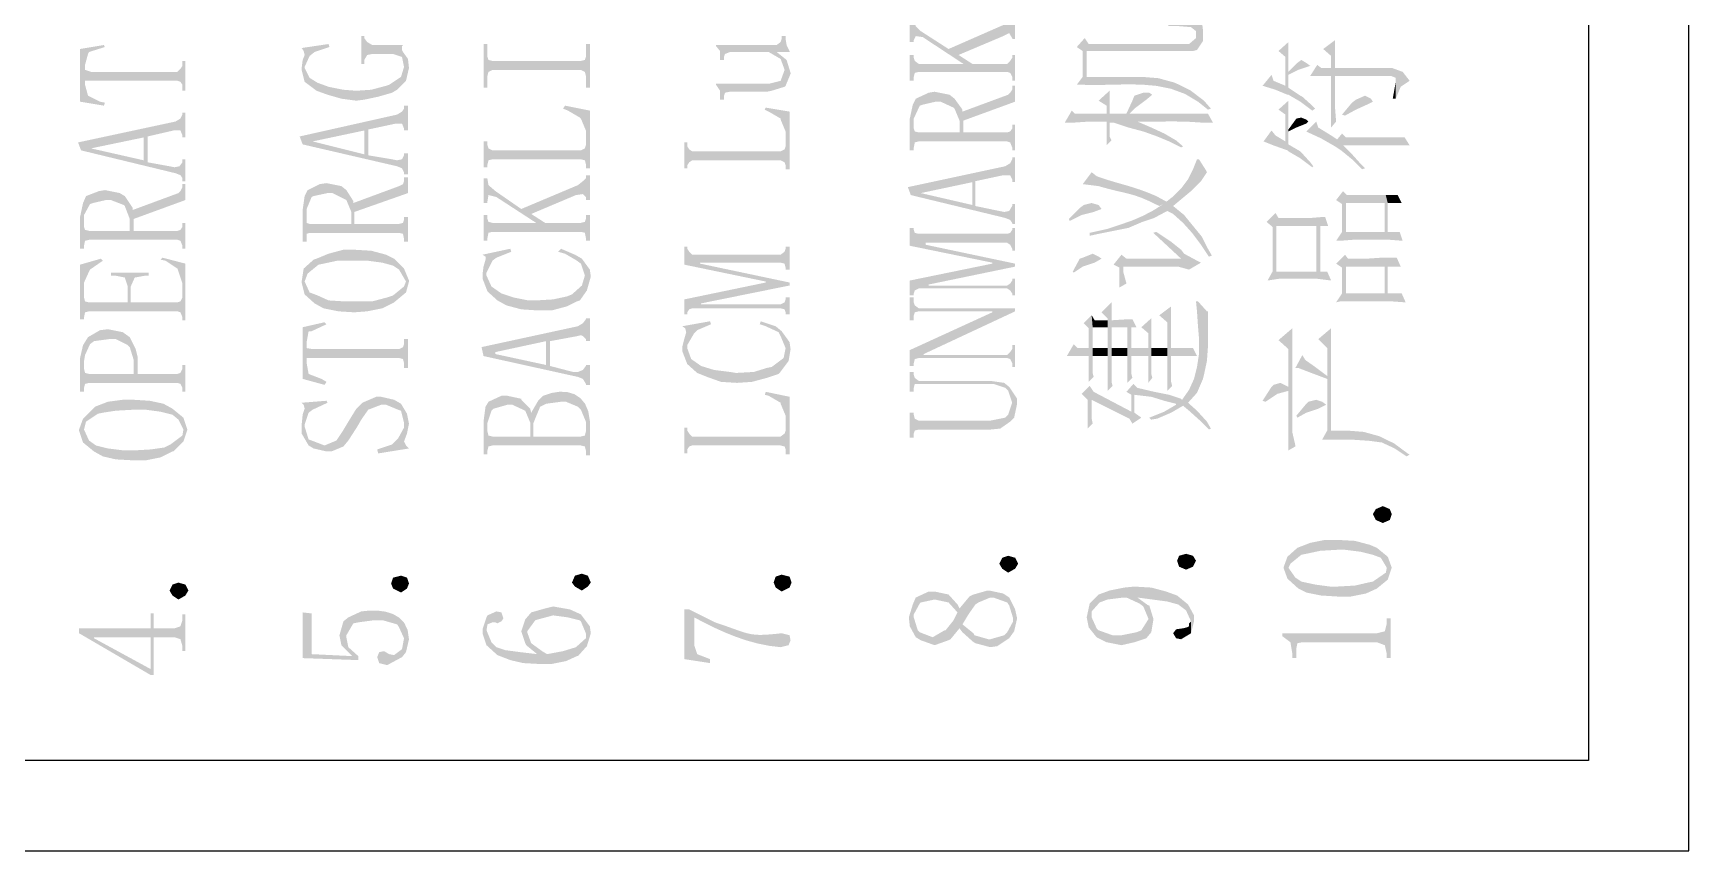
# Model space of a CAD drawing. Header units: millimetres. Extents: x 19 to 191, y 8 to 260.
# Drawn here: x 155.29 to 190.56, y 29.11 to 46.53 of the extents above; entities that cross this region are included whole.
import ezdxf

# ---------------------------------------------------------------- set-up
doc = ezdxf.new("R2010")
doc.units = ezdxf.units.MM
doc.layers.get('0').update_dxf_attribs({"linetype": 'CONTINUOUS'})

msp = doc.modelspace()

# ---------------------------------------------------------------- hatches: boundary and pattern name
for points in [[(174.794333, 46.192722), (175.006, 46.065722), (175.9585, 46.467889), (176.0855, 46.531389), (176.149, 46.425556), (176.149, 46.404389), (176.2125, 46.404389), (176.2125, 46.912389), (176.149, 46.912389), (176.149, 46.848889), (176.106667, 46.785389), (176.000833, 46.721889)], [(179.472167, 46.764222), (179.472167, 46.679556), (179.705, 46.679556), (179.959, 46.658389), (180.064833, 46.573722), (180.064833, 46.425556), (180.086, 46.171556), (180.213, 46.362056), (180.213, 46.594889), (180.191833, 46.764222), (180.0225, 46.912389), (179.874333, 46.785389), (179.810833, 46.785389)], [(173.968833, 46.827722), (173.968833, 46.340889), (174.0535, 46.340889), (174.0535, 46.383222), (174.095833, 46.467889), (174.244, 46.446722), (175.111833, 45.875222), (175.302333, 45.875222), (175.006, 46.065722), (174.794333, 46.192722), (174.201667, 46.573722), (174.095833, 46.679556), (174.0535, 46.806556), (174.0535, 46.827722)], [(156.294667, 46.192722), (156.4005, 45.430722), (156.4005, 45.854056), (156.464, 46.086889), (156.485167, 46.129222), (156.823833, 46.235056), (156.802667, 46.277389)], [(161.014833, 46.213889), (161.057167, 46.150389), (161.078333, 46.065722), (161.078333, 45.790556), (161.078333, 45.811722), (161.184167, 46.044556), (161.29, 46.129222), (161.6075, 46.235056), (161.586333, 46.298556)], [(162.284833, 46.467889), (162.284833, 45.875222), (162.348333, 45.875222), (162.348333, 45.959889), (162.411833, 46.065722), (162.517667, 46.086889), (162.962167, 46.086889), (163.152667, 46.023389), (163.152667, 46.256222), (163.173833, 46.277389), (162.517667, 46.277389), (162.411833, 46.340889), (162.348333, 46.425556), (162.348333, 46.467889)], [(163.152667, 46.023389), (163.195, 45.811722), (163.237333, 45.515389), (163.300833, 45.790556), (163.279667, 45.981056), (163.173833, 46.129222), (163.152667, 46.171556), (163.152667, 46.256222)], [(164.888333, 46.298556), (164.888333, 45.367222), (164.973, 45.367222), (164.973, 45.621222), (164.994167, 45.705889), (165.078833, 45.748222), (166.962667, 45.748222), (167.047333, 45.705889), (167.0685, 45.621222), (167.0685, 45.367222), (167.153167, 45.367222), (167.153167, 46.298556), (167.0685, 46.298556), (167.0685, 46.023389), (167.047333, 45.959889), (166.962667, 45.938722), (165.078833, 45.938722), (164.994167, 45.959889), (164.973, 46.023389), (164.973, 46.298556)], [(169.841333, 46.277389), (169.841333, 46.256222), (169.926, 46.150389), (169.926, 45.959889), (170.010667, 45.959889), (170.010667, 46.023389), (170.031833, 46.086889), (170.137667, 46.129222), (171.407667, 46.129222), (171.407667, 46.150389), (171.344167, 46.277389), (171.323, 46.404389), (171.323, 46.467889), (171.238333, 46.467889), (171.238333, 46.404389), (171.217167, 46.340889), (171.1325, 46.277389)], [(177.524833, 46.235056), (177.651833, 46.150389), (177.651833, 45.600056), (177.694167, 46.425556)], [(177.524833, 45.430722), (177.630667, 45.430722), (177.945033, 45.425679), (178.265468, 45.432442), (178.588252, 45.439404), (178.909663, 45.434956), (179.22598, 45.407488), (179.533484, 45.345394), (179.828453, 45.237064), (180.107167, 45.070889), (180.318833, 44.901556), (180.382333, 44.922722), (180.234167, 45.092056), (179.943654, 45.313214), (179.616365, 45.474114), (179.264601, 45.570984), (178.900667, 45.600056), (177.7365, 45.600056), (177.7365, 46.150389), (177.694167, 46.425556), (177.651833, 45.600056)], [(177.694167, 46.425556), (177.7365, 46.150389), (180.001333, 46.150389), (180.086, 46.171556), (180.064833, 46.425556), (179.916667, 46.298556), (177.778833, 46.298556)], [(181.821667, 46.150389), (181.969833, 46.023389), (181.969833, 45.409556), (182.012167, 45.219056), (182.033333, 45.219056), (182.287333, 45.070889), (182.541333, 44.880389), (182.604833, 44.922722), (182.541333, 44.986222), (182.329667, 45.176722), (182.287333, 45.197889), (182.033333, 45.367222), (182.033333, 46.340889)], [(182.774167, 46.192722), (182.9435, 46.044556), (182.9435, 44.520556), (183.049333, 44.647556), (183.028167, 44.922722), (183.028167, 46.383222)], [(156.294667, 46.192722), (156.294667, 45.070889), (156.802667, 44.986222), (156.823833, 45.049722), (156.718, 45.070889), (156.464, 45.197889), (156.4005, 45.430722)], [(156.4005, 45.430722), (156.4005, 45.515389), (158.369, 45.515389), (158.4325, 45.494222), (158.474833, 45.430722), (158.474833, 45.303722), (158.538333, 45.303722), (158.538333, 45.938722), (158.474833, 45.938722), (158.474833, 45.832889), (158.4325, 45.769389), (158.369, 45.705889), (156.5275, 45.705889), (156.4005, 45.748222), (156.4005, 45.854056)], [(161.014833, 45.790556), (161.014833, 45.748222), (161.078333, 45.494222), (161.332333, 45.303722), (161.565167, 45.219056), (161.8615, 45.134389), (162.179, 45.092056), (162.348333, 45.113222), (162.644667, 45.176722), (162.941, 45.261389), (163.046833, 45.324889), (163.237333, 45.515389), (163.195, 45.811722), (163.1315, 45.600056), (162.8775, 45.430722), (162.814, 45.409556), (162.4965, 45.324889), (162.179, 45.303722), (161.903833, 45.324889), (161.586333, 45.388389), (161.3535, 45.473056), (161.184167, 45.578889), (161.078333, 45.790556), (161.078333, 46.065722), (161.036, 45.959889)], [(170.963167, 46.129222), (171.217167, 45.981056), (171.301833, 45.748222), (171.301833, 45.388389), (171.323, 45.409556), (171.428833, 45.663556), (171.428833, 45.684722), (171.344167, 45.959889), (171.1325, 46.129222)], [(173.968833, 46.065722), (173.968833, 45.515389), (174.0535, 45.515389), (174.0535, 45.600056), (174.074667, 45.684722), (174.159333, 45.705889), (176.043167, 45.705889), (176.106667, 45.684722), (176.149, 45.600056), (176.149, 45.515389), (176.2125, 45.515389), (176.2125, 46.065722), (176.149, 46.065722), (176.149, 46.002222), (176.106667, 45.938722), (176.043167, 45.875222), (174.159333, 45.875222), (174.074667, 45.938722), (174.0535, 46.002222), (174.0535, 46.065722)], [(182.033333, 45.705889), (182.033333, 45.642389), (182.245, 45.748222), (182.499, 45.832889), (182.414333, 45.896389), (182.3085, 45.959889), (182.223833, 45.896389)], [(182.499, 45.621222), (182.9435, 45.621222), (182.9435, 45.790556), (182.731833, 45.790556), (182.647167, 45.854056)], [(169.841333, 45.451889), (169.841333, 45.430722), (169.926, 45.303722), (169.926, 45.113222), (170.010667, 45.113222), (170.010667, 45.197889), (170.031833, 45.261389), (170.137667, 45.282556), (170.920833, 45.282556), (171.026667, 45.303722), (171.301833, 45.388389), (171.301833, 45.748222), (171.217167, 45.515389), (170.963167, 45.451889)], [(181.483, 45.409556), (181.758167, 45.324889), (182.012167, 45.219056), (181.969833, 45.409556), (181.715833, 45.515389), (181.6735, 45.642389)], [(183.028167, 45.790556), (183.028167, 45.621222), (184.2135, 45.621222), (184.319333, 45.578889), (184.319333, 45.134389), (184.425167, 45.388389), (184.615667, 45.515389), (184.4675, 45.705889), (184.234667, 45.790556)], [(173.968833, 44.711056), (173.968833, 44.033722), (174.0535, 44.033722), (174.0535, 44.711056), (174.1805, 44.986222), (174.244, 45.007389), (174.519167, 45.070889), (174.625, 45.070889), (174.900167, 44.943889), (174.921333, 44.922722), (175.027167, 44.668722), (175.027167, 44.414722), (175.090667, 44.901556), (174.921333, 45.134389), (174.8155, 45.219056), (174.498, 45.282556), (174.371, 45.261389), (174.095833, 45.134389), (174.032333, 45.007389)], [(175.090667, 44.859222), (175.111833, 44.668722), (176.2125, 45.070889), (176.2125, 45.409556), (176.149, 45.409556), (176.149, 45.324889), (176.106667, 45.261389), (176.064333, 45.219056)], [(177.9905, 45.092056), (178.159833, 44.986222), (178.159833, 44.139556), (178.265667, 44.245389), (178.223333, 44.330056), (178.223333, 45.303722)], [(178.223333, 44.816889), (178.223333, 44.626389), (178.308, 44.626389), (178.6255, 44.520556), (178.646667, 44.816889), (178.7525, 44.922722), (179.0065, 45.113222), (179.1335, 45.219056), (179.07, 45.261389), (178.943, 45.261389), (178.7525, 45.197889), (178.710167, 45.092056), (178.583167, 44.816889)], [(183.176333, 44.795722), (183.239833, 44.774556), (183.472667, 44.901556), (183.7055, 45.007389), (183.8325, 45.070889), (183.790167, 45.134389), (183.663167, 45.197889), (183.472667, 45.113222), (183.388, 45.049722)], [(184.255833, 45.134389), (184.319333, 45.134389), (184.319333, 45.494222)], [(156.252333, 44.203056), (156.315833, 44.033722), (156.5275, 44.076056), (157.649333, 44.308889), (157.649333, 43.822056), (157.734, 44.330056), (158.284333, 44.457056), (158.4325, 44.457056), (158.474833, 44.351222), (158.474833, 44.308889), (158.538333, 44.308889), (158.538333, 44.838056), (158.474833, 44.838056), (158.474833, 44.795722), (158.4325, 44.711056), (158.326667, 44.647556)], [(160.9725, 44.330056), (161.036, 44.160722), (161.247667, 44.224222), (162.348333, 44.457056), (162.348333, 43.949056), (162.433, 44.478222), (163.025667, 44.605222), (163.152667, 44.605222), (163.195, 44.499389), (163.195, 44.457056), (163.279667, 44.457056), (163.279667, 44.986222), (163.195, 44.986222), (163.195, 44.922722), (163.152667, 44.859222), (163.046833, 44.795722)], [(166.581667, 44.922722), (166.6875, 44.880389), (166.9415, 44.732222), (166.962667, 44.711056), (167.0685, 44.457056), (167.0685, 43.652722), (167.153167, 43.652722), (167.153167, 44.880389), (166.624, 44.986222)], [(170.8785, 44.901556), (170.963167, 44.859222), (171.217167, 44.711056), (171.217167, 44.689889), (171.323, 44.435889), (171.323, 43.631556), (171.407667, 43.631556), (171.407667, 44.859222), (170.899667, 44.943889)], [(174.0535, 44.097222), (174.074667, 44.203056), (174.159333, 44.224222), (176.043167, 44.224222), (176.106667, 44.203056), (176.149, 44.097222), (176.149, 44.033722), (176.2125, 44.033722), (176.2125, 44.584056), (176.149, 44.584056), (176.149, 44.499389), (176.106667, 44.435889), (176.043167, 44.414722), (175.111833, 44.414722), (175.111833, 44.668722), (175.090667, 44.859222), (175.090667, 44.901556), (175.027167, 44.414722), (174.159333, 44.414722), (174.074667, 44.435889), (174.0535, 44.499389), (174.0535, 44.647556)], [(177.270833, 44.626389), (177.4825, 44.626389), (177.8, 44.647556), (178.159833, 44.647556), (178.159833, 44.816889), (177.4825, 44.816889), (177.419, 44.880389)], [(178.6255, 44.520556), (178.943, 44.435889), (179.239333, 44.330056), (179.493333, 44.224222), (179.747333, 44.097222), (179.789667, 44.118389), (179.6415, 44.245389), (179.3875, 44.393556), (179.112333, 44.520556), (178.816, 44.647556), (178.646667, 44.816889)], [(178.646667, 44.816889), (178.816, 44.647556), (179.151293, 44.64529), (179.49545, 44.64954), (179.838548, 44.647506), (180.170667, 44.626389), (180.424667, 44.626389), (180.318833, 44.816889), (179.1335, 44.816889)], [(181.821667, 44.901556), (181.969833, 44.795722), (181.969833, 44.224222), (182.012167, 44.033722), (182.033333, 44.012556), (182.287333, 43.864389), (182.541333, 43.673889), (182.5625, 43.695056), (182.499, 43.779722), (182.287333, 44.012556), (182.033333, 44.160722), (182.033333, 45.092056)], [(161.036, 44.160722), (163.046833, 43.695056), (163.152667, 43.652722), (163.195, 43.568056), (163.195, 43.525722), (163.279667, 43.525722), (163.279667, 43.970222), (163.195, 43.970222), (163.195, 43.927889), (163.152667, 43.843222), (163.046833, 43.822056), (162.941, 43.843222), (162.433, 43.927889), (162.433, 44.478222), (162.348333, 43.949056), (161.247667, 44.224222)], [(181.504167, 44.224222), (181.715833, 44.139556), (182.012167, 44.033722), (181.969833, 44.224222), (181.758167, 44.351222), (181.6735, 44.457056)], [(182.033333, 44.478222), (182.033333, 44.435889), (182.202667, 44.520556), (182.414333, 44.605222), (182.456667, 44.647556), (182.414333, 44.689889), (182.3085, 44.732222), (182.202667, 44.711056)], [(182.414333, 44.435889), (182.456667, 44.414722), (182.731833, 44.287722), (183.028167, 44.118389), (183.155167, 44.033722), (183.388, 43.843222), (183.599667, 43.631556), (183.663167, 43.652722), (183.599667, 43.716222), (183.409167, 43.927889), (183.1975, 44.139556), (183.176333, 44.393556), (183.0705, 44.266556), (182.9435, 44.351222), (182.668333, 44.520556), (182.626, 44.647556)], [(156.315833, 44.033722), (158.326667, 43.546889), (158.4325, 43.504556), (158.474833, 43.441056), (158.474833, 43.377556), (158.538333, 43.377556), (158.538333, 43.843222), (158.474833, 43.843222), (158.474833, 43.779722), (158.411333, 43.695056), (158.3055, 43.673889), (158.199667, 43.695056), (157.734, 43.779722), (157.734, 44.330056), (157.649333, 43.822056), (156.5275, 44.076056)], [(164.888333, 44.224222), (164.888333, 43.673889), (164.973, 43.673889), (164.973, 43.737389), (164.994167, 43.822056), (165.078833, 43.843222), (166.962667, 43.843222), (167.047333, 43.822056), (167.0685, 43.737389), (167.0685, 44.139556), (167.047333, 44.076056), (166.962667, 44.033722), (165.078833, 44.033722), (164.994167, 44.076056), (164.973, 44.139556), (164.973, 44.224222)], [(169.164, 44.203056), (169.164, 43.652722), (169.2275, 43.652722), (169.2275, 43.716222), (169.269833, 43.779722), (169.333333, 43.822056), (171.217167, 43.822056), (171.301833, 43.779722), (171.323, 43.716222), (171.323, 44.118389), (171.301833, 44.054889), (171.217167, 44.012556), (169.333333, 44.012556), (169.269833, 44.054889), (169.2275, 44.118389), (169.2275, 44.203056)], [(183.176333, 44.393556), (183.1975, 44.139556), (184.615667, 44.139556), (184.509833, 44.308889), (183.261, 44.308889)], [(173.9265, 43.250556), (173.99, 43.081222), (174.201667, 43.123556), (175.302333, 43.356389), (175.302333, 42.869556), (175.365833, 43.377556), (175.9585, 43.504556), (176.106667, 43.504556), (176.149, 43.419889), (176.149, 43.356389), (176.2125, 43.356389), (176.2125, 43.885556), (176.149, 43.885556), (176.149, 43.843222), (176.106667, 43.758556), (176.000833, 43.695056)], [(177.8, 42.276889), (177.8, 42.213389), (177.9905, 42.255722), (178.6255, 42.382722), (178.921833, 42.509722), (179.175833, 42.594389), (179.451, 42.742556), (179.578, 42.679056), (179.578, 42.848389), (179.959, 43.165889), (180.170667, 43.377556), (180.297667, 43.568056), (180.2765, 43.610389), (180.128333, 43.843222), (180.086, 43.843222), (180.001333, 43.631556), (179.898125, 43.422152), (179.754907, 43.229438), (179.579592, 43.054195), (179.380092, 42.897205), (179.16432, 42.759247), (178.940189, 42.641104), (178.715611, 42.543558), (178.4985, 42.467389), (178.181, 42.361556)], [(162.1155, 42.911889), (162.136667, 42.721389), (163.279667, 43.123556), (163.279667, 43.462222), (163.195, 43.462222), (163.195, 43.377556), (163.173833, 43.314056), (163.089167, 43.271722)], [(164.888333, 43.441056), (164.888333, 42.911889), (164.973, 42.911889), (164.973, 42.954222), (164.994167, 43.081222), (165.1635, 43.038889), (166.010167, 42.488556), (166.200667, 42.488556), (165.904333, 42.679056), (165.692667, 42.784889), (165.142333, 43.165889), (164.994167, 43.292889), (164.973, 43.419889), (164.973, 43.441056)], [(165.692667, 42.784889), (165.904333, 42.679056), (166.856833, 43.081222), (167.005, 43.102389), (167.0685, 43.038889), (167.0685, 42.975389), (167.153167, 42.975389), (167.153167, 43.504556), (167.0685, 43.504556), (167.0685, 43.441056), (167.005, 43.377556), (166.899167, 43.292889)], [(177.651833, 43.314056), (177.9905, 43.271722), (178.195188, 43.214262), (178.362901, 43.172933), (178.505941, 43.140319), (178.636613, 43.109003), (178.767217, 43.071569), (178.910059, 43.0206), (179.077441, 42.948678), (179.281667, 42.848389), (179.451, 42.933056), (179.218167, 43.060056), (179.035238, 43.136268), (178.869165, 43.19754), (178.714973, 43.248013), (178.567689, 43.291831), (178.422339, 43.333134), (178.273951, 43.376067), (178.117552, 43.424771), (177.948167, 43.483389), (177.842333, 43.568056)], [(156.294667, 42.615556), (156.294667, 41.938222), (156.379333, 41.938222), (156.379333, 42.657889), (156.506333, 42.890722), (156.569833, 42.911889), (156.845, 42.975389), (156.950833, 42.975389), (157.226, 42.869556), (157.247167, 42.848389), (157.353, 42.573222), (157.353, 42.319222), (157.4165, 42.806056), (157.247167, 43.060056), (157.141333, 43.123556), (156.823833, 43.187056), (156.696833, 43.165889), (156.421667, 43.060056), (156.358167, 42.911889)], [(157.4165, 42.763722), (157.437667, 42.573222), (158.538333, 42.975389), (158.538333, 43.314056), (158.474833, 43.314056), (158.474833, 43.250556), (158.4325, 43.165889), (158.390167, 43.123556)], [(161.036, 42.763722), (161.036, 42.086389), (161.120667, 42.086389), (161.120667, 42.784889), (161.2265, 43.038889), (161.268833, 43.060056), (161.565167, 43.123556), (161.671, 43.123556), (161.967333, 42.975389), (162.073167, 42.721389), (162.073167, 42.467389), (162.1155, 42.954222), (161.967333, 43.187056), (161.8615, 43.271722), (161.544, 43.335222), (161.395833, 43.314056), (161.141833, 43.187056), (161.078333, 43.060056)], [(173.99, 43.081222), (176.000833, 42.594389), (176.106667, 42.552056), (176.149, 42.488556), (176.149, 42.467389), (176.2125, 42.467389), (176.2125, 42.890722), (176.149, 42.890722), (176.149, 42.848389), (176.0855, 42.742556), (175.979667, 42.721389), (175.873833, 42.742556), (175.365833, 42.848389), (175.365833, 43.377556), (175.302333, 42.869556), (174.201667, 43.123556)], [(183.049333, 42.107556), (183.134, 42.107556), (183.409167, 42.128722), (184.192333, 42.128722), (184.4675, 42.107556), (184.404, 42.298056), (184.15, 42.298056), (184.15, 42.911889), (184.107667, 43.081222), (184.0865, 42.298056), (183.261, 42.298056), (183.261, 42.911889), (183.1975, 43.165889), (183.176333, 42.298056)], [(183.049333, 42.975389), (183.176333, 42.890722), (183.176333, 42.298056), (183.1975, 43.165889)], [(183.1975, 43.165889), (183.261, 42.911889), (184.0865, 42.911889), (184.0865, 42.298056), (184.107667, 43.081222), (183.282167, 43.081222)], [(184.107667, 43.081222), (184.15, 42.911889), (184.446333, 42.911889), (184.361667, 43.081222), (184.319333, 43.081222)], [(156.379333, 42.001722), (156.4005, 42.107556), (156.485167, 42.128722), (158.369, 42.128722), (158.4325, 42.107556), (158.474833, 42.001722), (158.474833, 41.938222), (158.538333, 41.938222), (158.538333, 42.488556), (158.474833, 42.488556), (158.474833, 42.403889), (158.4325, 42.340389), (158.369, 42.319222), (157.437667, 42.319222), (157.437667, 42.573222), (157.4165, 42.763722), (157.4165, 42.806056), (157.353, 42.319222), (156.485167, 42.319222), (156.4005, 42.340389), (156.379333, 42.403889), (156.379333, 42.552056)], [(161.120667, 42.149889), (161.120667, 42.255722), (161.184167, 42.276889), (163.089167, 42.276889), (163.173833, 42.255722), (163.195, 42.149889), (163.195, 42.086389), (163.279667, 42.086389), (163.279667, 42.615556), (163.195, 42.615556), (163.195, 42.552056), (163.173833, 42.488556), (163.089167, 42.467389), (162.136667, 42.467389), (162.136667, 42.721389), (162.1155, 42.911889), (162.1155, 42.954222), (162.073167, 42.467389), (161.184167, 42.467389), (161.120667, 42.488556), (161.120667, 42.700222)], [(177.3555, 42.573222), (177.376667, 42.530889), (177.630667, 42.657889), (177.884667, 42.721389), (178.054, 42.784889), (177.9905, 42.869556), (177.842333, 42.911889), (177.673, 42.869556), (177.588333, 42.806056)], [(179.578, 42.679056), (179.789667, 42.488556), (179.980167, 42.276889), (180.170667, 42.022889), (180.34, 41.768889), (180.4035, 41.790056), (180.318833, 41.938222), (180.191833, 42.192222), (179.810833, 42.657889), (179.578, 42.848389)], [(181.567667, 42.509722), (181.694667, 42.403889), (181.694667, 41.451389), (181.758167, 42.700222)], [(181.588833, 41.260889), (181.864, 41.303222), (182.604833, 41.303222), (182.9435, 41.260889), (182.858833, 41.451389), (182.710667, 41.451389), (182.710667, 42.425056), (182.626, 41.451389), (181.779333, 41.451389), (181.779333, 42.425056), (181.758167, 42.700222), (181.694667, 41.451389)], [(181.758167, 42.700222), (181.779333, 42.425056), (182.626, 42.425056), (182.626, 41.451389), (182.710667, 42.425056), (182.88, 42.425056), (182.8165, 42.615556), (182.774167, 42.615556), (182.520167, 42.594389), (181.821667, 42.594389)], [(164.888333, 42.657889), (164.888333, 42.107556), (164.973, 42.107556), (164.973, 42.171056), (164.994167, 42.276889), (165.078833, 42.298056), (166.962667, 42.298056), (167.047333, 42.276889), (167.0685, 42.171056), (167.0685, 42.107556), (167.153167, 42.107556), (167.153167, 42.657889), (167.0685, 42.657889), (167.0685, 42.573222), (167.047333, 42.509722), (166.962667, 42.488556), (165.078833, 42.488556), (164.994167, 42.509722), (164.973, 42.573222), (164.973, 42.657889)], [(173.968833, 42.382722), (173.968833, 42.001722), (175.725667, 41.641889), (175.725667, 41.620722), (176.2125, 41.557222), (176.2125, 41.620722), (174.3075, 42.022889), (174.3075, 42.065222), (174.159333, 42.255722), (174.074667, 42.276889), (174.0535, 42.340389), (174.0535, 42.382722)], [(174.159333, 42.255722), (174.3075, 42.065222), (176.043167, 42.065222), (176.106667, 42.022889), (176.149, 41.938222), (176.149, 41.895889), (176.2125, 41.895889), (176.2125, 42.382722), (176.149, 42.382722), (176.149, 42.340389), (176.106667, 42.276889), (176.043167, 42.255722)], [(169.164, 41.980556), (169.164, 41.599556), (170.899667, 41.239722), (170.899667, 41.218556), (171.407667, 41.155056), (171.407667, 41.218556), (169.502667, 41.620722), (169.502667, 41.641889), (169.269833, 41.874722), (169.2275, 41.938222), (169.2275, 41.980556)], [(169.333333, 41.811222), (169.502667, 41.641889), (171.217167, 41.641889), (171.301833, 41.620722), (171.323, 41.536056), (171.323, 41.493722), (171.407667, 41.493722), (171.407667, 41.980556), (171.323, 41.980556), (171.323, 41.938222), (171.301833, 41.874722), (171.217167, 41.811222)], [(179.154667, 42.276889), (179.747333, 41.726556), (179.747333, 41.917056), (179.535667, 42.086389), (179.218167, 42.298056)], [(156.294667, 41.599556), (156.294667, 40.435389), (156.379333, 40.435389), (156.379333, 41.218556), (156.485167, 41.451389), (156.506333, 41.493722), (156.7815, 41.684222), (156.739167, 41.726556)], [(158.009167, 41.705389), (158.115, 41.684222), (158.369, 41.514889), (158.474833, 41.197389), (158.474833, 40.414222), (158.538333, 40.414222), (158.538333, 41.620722), (158.0515, 41.747722)], [(161.014833, 41.239722), (161.014833, 41.218556), (161.078333, 40.964556), (161.078333, 41.239722), (161.141833, 41.409056), (161.374667, 41.599556), (161.4805, 41.620722), (161.776833, 41.684222), (162.411833, 41.684222), (162.729333, 41.641889), (162.962167, 41.578389), (163.089167, 41.493722), (163.237333, 41.239722), (163.237333, 41.006889), (163.300833, 41.239722), (163.300833, 41.260889), (163.195, 41.514889), (162.983333, 41.726556), (162.814, 41.811222), (162.4965, 41.895889), (162.136667, 41.917056), (161.903833, 41.917056), (161.586333, 41.832389), (161.332333, 41.726556), (161.268833, 41.705389), (161.057167, 41.514889)], [(164.867167, 41.811222), (164.930667, 41.768889), (164.930667, 41.705389), (164.951833, 41.366722), (164.951833, 41.430222), (165.078833, 41.684222), (165.1635, 41.747722), (165.481, 41.874722), (165.459833, 41.938222)], [(164.867167, 41.387889), (164.867167, 41.303222), (164.973, 41.028056), (165.184667, 40.837556), (165.375167, 40.731722), (165.692667, 40.647056), (166.010167, 40.625889), (166.348833, 40.625889), (166.666333, 40.710556), (166.878, 40.816389), (166.9415, 40.837556), (167.089667, 41.049222), (167.047333, 41.366722), (166.983833, 41.155056), (166.772167, 40.964556), (166.666333, 40.922222), (166.37, 40.858722), (166.010167, 40.837556), (165.840833, 40.837556), (165.523333, 40.901056), (165.269333, 40.985722), (165.057667, 41.133889), (164.951833, 41.366722), (164.930667, 41.705389), (164.888333, 41.557222)], [(166.475833, 41.874722), (166.624, 41.832389), (166.878, 41.684222), (166.962667, 41.620722), (167.047333, 41.366722), (167.089667, 41.049222), (167.174333, 41.345556), (167.153167, 41.493722), (166.983833, 41.726556), (166.835667, 41.811222), (166.539333, 41.938222)], [(173.968833, 41.260889), (173.968833, 40.943389), (174.0535, 40.943389), (174.0535, 40.985722), (174.074667, 41.049222), (174.159333, 41.091556), (174.371, 41.176222), (176.2125, 41.557222), (175.725667, 41.620722)], [(177.440167, 41.451389), (177.461333, 41.430222), (177.651833, 41.557222), (177.905833, 41.641889), (178.054, 41.726556), (177.9905, 41.768889), (177.8635, 41.832389), (177.651833, 41.747722), (177.588333, 41.726556)], [(178.308, 41.599556), (178.435, 41.536056), (178.435, 41.112722), (178.583167, 41.197389), (178.519667, 41.430222), (178.519667, 41.557222), (178.477333, 41.811222)], [(178.477333, 41.811222), (178.519667, 41.557222), (179.683833, 41.557222), (179.916667, 41.493722), (180.170667, 41.641889), (180.086, 41.684222), (179.810833, 41.832389), (179.747333, 41.917056), (179.747333, 41.726556), (178.583167, 41.726556)], [(183.049333, 40.795222), (183.134, 40.816389), (184.234667, 40.816389), (184.531, 40.795222), (184.446333, 40.985722), (184.15, 40.985722), (184.15, 41.557222), (184.0865, 40.985722), (183.261, 40.985722), (183.261, 41.557222), (183.239833, 41.811222), (183.176333, 40.985722)], [(183.049333, 41.620722), (183.176333, 41.536056), (183.176333, 40.985722), (183.239833, 41.811222)], [(183.239833, 41.811222), (183.261, 41.557222), (184.0865, 41.557222), (184.0865, 40.985722), (184.15, 41.557222), (184.425167, 41.557222), (184.3405, 41.747722), (184.023, 41.747722), (183.7055, 41.726556), (183.303333, 41.726556)], [(156.950833, 41.430222), (156.950833, 41.366722), (157.0355, 41.366722), (157.247167, 41.324389), (157.310667, 41.133889), (157.310667, 40.795222), (157.374167, 41.133889), (157.458833, 41.324389), (157.691667, 41.366722), (157.755167, 41.366722), (157.755167, 41.430222)], [(174.159333, 41.091556), (176.043167, 41.091556), (176.106667, 41.049222), (176.149, 40.985722), (176.149, 40.943389), (176.2125, 40.943389), (176.2125, 41.303222), (176.149, 41.303222), (176.149, 41.260889), (176.106667, 41.197389), (176.043167, 41.155056), (174.371, 41.155056), (174.371, 41.176222)], [(156.379333, 40.477722), (156.4005, 40.583556), (156.485167, 40.604722), (158.369, 40.604722), (158.4325, 40.583556), (158.474833, 40.477722), (158.474833, 40.901056), (158.4325, 40.816389), (158.369, 40.795222), (157.374167, 40.795222), (157.374167, 41.133889), (157.310667, 40.795222), (156.485167, 40.795222), (156.4005, 40.816389), (156.379333, 40.901056), (156.379333, 41.218556)], [(161.078333, 40.964556), (161.29, 40.774056), (161.4805, 40.668222), (161.798, 40.604722), (162.136667, 40.583556), (162.411833, 40.604722), (162.729333, 40.668222), (162.983333, 40.795222), (163.237333, 41.006889), (163.237333, 41.239722), (163.195, 41.133889), (162.962167, 40.943389), (162.835167, 40.901056), (162.517667, 40.816389), (161.925, 40.816389), (161.586333, 40.837556), (161.3535, 40.943389), (161.184167, 41.006889), (161.078333, 41.239722)], [(169.164, 40.858722), (169.164, 40.541222), (169.2275, 40.541222), (169.2275, 40.583556), (169.269833, 40.647056), (169.333333, 40.668222), (169.523833, 40.774056), (171.407667, 41.155056), (170.899667, 41.218556)], [(169.333333, 40.668222), (171.217167, 40.668222), (171.301833, 40.647056), (171.323, 40.583556), (171.323, 40.541222), (171.407667, 40.541222), (171.407667, 40.901056), (171.323, 40.901056), (171.323, 40.858722), (171.301833, 40.795222), (171.217167, 40.752889), (169.523833, 40.752889), (169.523833, 40.774056)], [(173.968833, 40.901056), (173.968833, 40.414222), (174.0535, 40.414222), (174.0535, 40.520056), (174.074667, 40.583556), (174.159333, 40.604722), (175.725667, 40.604722), (175.725667, 40.583556), (176.2125, 40.604722), (176.2125, 40.668222), (174.159333, 40.668222), (174.074667, 40.731722), (174.0535, 40.795222), (174.0535, 40.901056)], [(173.968833, 39.779222), (173.968833, 39.440556), (174.0535, 39.440556), (174.0535, 39.504056), (174.074667, 39.588722), (174.159333, 39.609889), (174.265167, 39.694556), (176.2125, 40.604722), (175.725667, 40.583556)], [(178.054, 40.583556), (178.181, 40.456556), (178.181, 38.911389), (178.286833, 39.017222), (178.265667, 39.101889), (178.265667, 40.795222)], [(179.281667, 40.520056), (179.451, 40.371889), (179.451, 38.911389), (179.556833, 39.017222), (179.535667, 39.101889), (179.535667, 40.710556)], [(180.064833, 40.816389), (180.086, 40.604722), (180.107167, 40.287222), (180.128333, 40.033222), (180.213, 39.165389), (180.234167, 39.250056), (180.297667, 39.546389), (180.318833, 39.842722), (180.318833, 40.604722), (180.297667, 40.604722), (180.107167, 40.816389)], [(156.294667, 39.609889), (156.294667, 38.890222), (156.379333, 38.890222), (156.379333, 39.546389), (156.4005, 39.673389), (156.506333, 39.906222), (156.591, 39.969722), (156.9085, 40.012056), (157.056667, 40.012056), (157.310667, 39.885056), (157.353, 39.842722), (157.437667, 39.567556), (157.437667, 39.271222), (157.48, 39.800389), (157.353, 40.054389), (157.204833, 40.160222), (156.887333, 40.223722), (156.718, 40.202556), (156.464, 40.054389), (156.358167, 39.885056)], [(161.036, 40.266056), (161.120667, 39.504056), (161.120667, 39.948556), (161.163, 40.181389), (161.2265, 40.181389), (161.544, 40.329556), (161.501667, 40.371889)], [(161.036, 40.266056), (161.036, 39.165389), (161.501667, 39.038389), (161.544, 39.101889), (161.438167, 39.165389), (161.163, 39.271222), (161.120667, 39.504056)], [(164.846, 39.842722), (164.888333, 39.652222), (165.142333, 39.736889), (166.221833, 39.969722), (166.221833, 39.461722), (166.3065, 39.969722), (166.878, 40.075556), (166.962667, 40.096722), (167.005, 40.075556), (167.0685, 40.012056), (167.0685, 39.969722), (167.153167, 39.969722), (167.153167, 40.456556), (167.0685, 40.456556), (167.0685, 40.435389), (167.005, 40.350722), (166.899167, 40.287222)], [(169.121667, 40.287222), (169.185167, 40.244889), (169.206333, 40.160222), (169.2275, 39.821556), (169.2275, 39.885056), (169.375667, 40.139056), (169.439167, 40.202556), (169.7355, 40.329556), (169.714333, 40.393056)], [(170.772667, 40.329556), (170.899667, 40.287222), (171.174833, 40.160222), (171.217167, 40.075556), (171.323, 39.821556), (171.3865, 39.546389), (171.428833, 39.800389), (171.407667, 39.948556), (171.238333, 40.181389), (171.111333, 40.287222), (170.793833, 40.393056)], [(177.673, 40.350722), (177.778833, 40.244889), (177.778833, 39.101889), (177.884667, 39.207722), (177.8635, 39.292389), (177.8635, 40.266056), (177.842333, 40.520056)], [(177.842333, 40.520056), (177.8635, 40.266056), (178.181, 40.266056), (178.181, 40.414222), (177.905833, 40.414222)], [(178.265667, 40.414222), (178.265667, 40.266056), (178.604333, 40.266056), (178.604333, 39.080722), (178.710167, 39.186556), (178.689, 39.271222), (178.689, 39.652222), (178.604333, 40.435389)], [(178.604333, 40.435389), (178.689, 39.652222), (178.689, 40.266056), (178.794833, 40.266056), (178.710167, 40.435389)], [(178.689, 39.652222), (179.048833, 39.652222), (179.048833, 39.821556), (178.689, 39.821556), (178.689, 40.266056)], [(178.900667, 40.266056), (179.048833, 40.139056), (179.048833, 39.080722), (179.1335, 39.186556), (179.112333, 39.271222), (179.112333, 40.456556)], [(181.821667, 39.990889), (182.033333, 39.800389), (182.033333, 37.641389), (182.1815, 37.726056), (182.1815, 37.747222), (182.118, 38.022389), (182.118, 40.244889)], [(182.668333, 40.012056), (182.858833, 39.821556), (182.858833, 39.228889), (182.9435, 40.244889)], [(182.753, 37.874222), (183.345667, 37.874222), (183.663167, 37.853056), (183.7055, 37.853056), (184.023, 37.810722), (184.298167, 37.683722), (184.552167, 37.514389), (184.615667, 37.556722), (184.573333, 37.577889), (184.287104, 37.78944), (183.973126, 37.943675), (183.63646, 38.036726), (183.282167, 38.064722), (182.9435, 38.064722), (182.9435, 40.244889), (182.858833, 39.228889), (182.858833, 38.064722)], [(161.120667, 39.504056), (161.120667, 39.609889), (163.089167, 39.609889), (163.173833, 39.588722), (163.195, 39.504056), (163.195, 39.398222), (163.279667, 39.398222), (163.279667, 40.012056), (163.195, 40.012056), (163.195, 39.906222), (163.173833, 39.842722), (163.089167, 39.800389), (161.247667, 39.800389), (161.120667, 39.821556), (161.120667, 39.948556)], [(164.888333, 39.652222), (166.899167, 39.207722), (167.005, 39.165389), (167.0685, 39.059556), (167.0685, 39.038389), (167.153167, 39.038389), (167.153167, 39.461722), (167.0685, 39.461722), (167.0685, 39.440556), (167.005, 39.355889), (166.899167, 39.313556), (166.793333, 39.313556), (166.3065, 39.440556), (166.3065, 39.969722), (166.221833, 39.461722), (165.142333, 39.694556), (165.142333, 39.736889)], [(169.121667, 39.842722), (169.121667, 39.758056), (169.2275, 39.482889), (169.439167, 39.292389), (169.650833, 39.207722), (169.947167, 39.101889), (170.285833, 39.080722), (170.603333, 39.101889), (170.920833, 39.186556), (171.174833, 39.271222), (171.196, 39.292389), (171.3865, 39.546389), (171.323, 39.821556), (171.280667, 39.609889), (171.026667, 39.419389), (170.920833, 39.398222), (170.645667, 39.313556), (170.264667, 39.292389), (170.137667, 39.313556), (169.799, 39.355889), (169.523833, 39.440556), (169.312167, 39.588722), (169.2275, 39.821556), (169.206333, 40.160222), (169.164, 40.012056)], [(174.159333, 39.609889), (176.043167, 39.609889), (176.106667, 39.588722), (176.149, 39.504056), (176.149, 39.419389), (176.2125, 39.419389), (176.2125, 39.885056), (176.149, 39.885056), (176.149, 39.800389), (176.106667, 39.736889), (176.043167, 39.673389), (174.265167, 39.673389), (174.265167, 39.694556)], [(177.313167, 39.652222), (177.778833, 39.652222), (177.778833, 39.821556), (177.546, 39.821556), (177.461333, 39.906222)], [(179.07, 38.339889), (179.112333, 38.297556), (179.239333, 38.318722), (179.535667, 38.445722), (179.789667, 38.593889), (179.8955, 38.657389), (180.086, 38.869056), (180.213, 39.165389), (180.128333, 40.033222), (180.128333, 39.694556), (180.086, 39.419389), (180.0225, 39.165389), (179.916667, 38.932556), (179.7685, 38.720889), (179.747333, 38.742056), (179.6415, 38.636222), (179.6415, 38.615056), (179.3875, 38.466889)], [(156.379333, 38.974889), (156.4005, 39.059556), (156.485167, 39.080722), (158.369, 39.080722), (158.4325, 39.059556), (158.474833, 38.974889), (158.474833, 38.890222), (158.538333, 38.890222), (158.538333, 39.461722), (158.474833, 39.461722), (158.474833, 39.377056), (158.4325, 39.292389), (158.369, 39.271222), (157.522333, 39.271222), (157.522333, 39.631056), (157.48, 39.800389), (157.437667, 39.271222), (156.485167, 39.271222), (156.4005, 39.292389), (156.379333, 39.377056), (156.379333, 39.546389)], [(177.8635, 39.652222), (178.180998, 39.652222), (178.180998, 39.821559), (177.8635, 39.821559)], [(178.265667, 39.652222), (178.604341, 39.652222), (178.604341, 39.821559), (178.265667, 39.821559)], [(179.112333, 39.652222), (179.450997, 39.652222), (179.450997, 39.821559), (179.112333, 39.821559)], [(179.535667, 39.821556), (179.535667, 39.652222), (180.086, 39.652222), (180.001333, 39.821556), (179.853167, 39.821556)], [(182.1815, 39.398222), (182.245, 39.398222), (182.520167, 39.292389), (182.858833, 39.165389), (182.858833, 38.064722), (182.858833, 39.228889), (182.604833, 39.419389), (182.393167, 39.567556), (182.329667, 39.673389)], [(173.968833, 39.313556), (173.968833, 38.890222), (174.0535, 38.890222), (174.0535, 38.974889), (174.074667, 39.059556), (175.746833, 39.059556), (176.000833, 38.974889), (176.064333, 38.911389), (176.149, 38.657389), (176.191333, 38.339889), (176.254833, 38.636222), (176.254833, 38.742056), (176.0855, 38.996056), (175.979667, 39.080722), (175.683333, 39.123056), (174.159333, 39.123056), (174.074667, 39.186556), (174.0535, 39.250056), (174.0535, 39.313556)], [(164.888333, 38.255222), (164.888333, 37.556722), (164.973, 37.556722), (164.973, 38.234056), (165.057667, 38.488056), (165.1, 38.530389), (165.396333, 38.615056), (165.502167, 38.615056), (165.777333, 38.488056), (165.883167, 38.234056), (165.883167, 37.937722), (165.904333, 38.445722), (165.883167, 38.530389), (165.692667, 38.720889), (165.692667, 38.742056), (165.396333, 38.805556), (165.269333, 38.805556), (164.994167, 38.678556), (164.930667, 38.572722)], [(165.904333, 38.445722), (165.946667, 38.212889), (165.989, 38.318722), (166.094833, 38.572722), (166.221833, 38.636222), (166.539333, 38.678556), (166.645167, 38.678556), (166.899167, 38.572722), (166.962667, 38.509222), (167.0685, 38.255222), (167.0685, 37.535556), (167.153167, 37.535556), (167.153167, 38.276389), (167.119695, 38.477216), (167.05036, 38.637281), (166.950109, 38.757724), (166.823893, 38.839687), (166.676658, 38.88431), (166.513355, 38.892736), (166.33893, 38.866104), (166.158333, 38.805556), (166.0525, 38.699722)], [(170.8785, 38.826722), (170.963167, 38.805556), (171.217167, 38.657389), (171.217167, 38.636222), (171.323, 38.382222), (171.323, 37.556722), (171.407667, 37.556722), (171.407667, 38.784389), (170.899667, 38.890222)], [(177.630667, 38.847889), (177.757667, 38.720889), (177.757667, 38.107056), (177.8635, 38.212889), (177.842333, 38.318722), (177.842333, 38.720889), (177.8, 39.017222)], [(177.8, 39.017222), (177.842333, 38.720889), (178.646667, 38.318722), (178.710167, 38.212889), (178.689, 38.466889), (177.884667, 38.890222)], [(178.583167, 38.890222), (178.689, 38.826722), (178.689, 38.466889), (178.710167, 38.212889), (178.900667, 38.339889), (178.7525, 38.445722), (178.7525, 38.826722), (178.731333, 39.059556)], [(178.731333, 39.059556), (178.7525, 38.826722), (179.112333, 38.784389), (179.3875, 38.699722), (179.6415, 38.636222), (179.747333, 38.742056), (179.493333, 38.826722), (179.175833, 38.890222), (178.816, 38.974889)], [(181.483, 38.699722), (181.5465, 38.678556), (181.8005, 38.847889), (182.033333, 38.911389), (182.033333, 38.996056), (181.864, 39.080722), (181.715833, 39.038389), (181.6735, 38.996056)], [(156.2735, 38.085889), (156.2735, 38.064722), (156.358167, 37.810722), (156.379333, 38.085889), (156.421667, 38.255222), (156.675667, 38.424556), (156.7815, 38.445722), (157.056667, 38.488056), (157.437667, 38.509222), (157.691667, 38.509222), (158.009167, 38.466889), (158.263167, 38.403389), (158.390167, 38.297556), (158.496, 38.085889), (158.496, 37.831889), (158.580667, 38.085889), (158.496, 38.339889), (158.263167, 38.530389), (158.072667, 38.636222), (157.776333, 38.699722), (157.437667, 38.720889), (157.204833, 38.720889), (156.887333, 38.678556), (156.612167, 38.572722), (156.358167, 38.318722)], [(161.014833, 38.191722), (161.014833, 38.001222), (161.163, 37.747222), (161.268833, 37.683722), (161.544, 37.620222), (161.649833, 37.620222), (161.903833, 37.726056), (162.009667, 37.853056), (162.200167, 38.149389), (162.284833, 38.297556), (162.433, 38.509222), (162.708167, 38.615056), (162.814, 38.615056), (163.068, 38.509222), (163.1315, 38.488056), (163.195, 38.234056), (163.195, 37.831889), (163.2585, 38.001222), (163.300833, 38.212889), (163.2585, 38.424556), (163.1315, 38.636222), (162.983333, 38.720889), (162.708167, 38.784389), (162.602333, 38.784389), (162.306, 38.657389), (162.179, 38.530389), (162.009667, 38.255222), (161.882667, 38.043556), (161.755667, 37.853056), (161.501667, 37.747222), (161.2265, 37.853056), (161.163, 37.874222), (161.078333, 38.149389), (161.078333, 38.530389), (161.036, 38.403389)], [(161.014833, 38.657389), (161.057167, 38.615056), (161.078333, 38.530389), (161.078333, 38.149389), (161.078333, 38.191722), (161.163, 38.445722), (161.247667, 38.509222), (161.565167, 38.657389), (161.544, 38.699722)], [(164.973, 37.641389), (164.994167, 37.726056), (165.078833, 37.747222), (166.962667, 37.747222), (167.047333, 37.726056), (167.0685, 37.641389), (167.0685, 38.043556), (167.047333, 37.958889), (166.962667, 37.937722), (165.946667, 37.937722), (165.946667, 38.212889), (165.904333, 38.445722), (165.883167, 37.937722), (165.078833, 37.937722), (164.994167, 37.958889), (164.973, 38.043556), (164.973, 38.191722)], [(173.968833, 38.445722), (173.968833, 37.916556), (174.0535, 37.916556), (174.0535, 38.001222), (174.074667, 38.064722), (174.159333, 38.085889), (175.683333, 38.085889), (175.895, 38.107056), (176.106667, 38.255222), (176.191333, 38.339889), (176.149, 38.657389), (176.064333, 38.403389), (176.000833, 38.339889), (175.683333, 38.276389), (174.159333, 38.276389), (174.074667, 38.318722), (174.0535, 38.403389), (174.0535, 38.445722)], [(179.789667, 38.593889), (179.916667, 38.488056), (180.128333, 38.297556), (180.34, 38.085889), (180.382333, 38.107056), (180.297667, 38.255222), (180.086, 38.488056), (179.8955, 38.657389)], [(182.202667, 38.382222), (182.223833, 38.339889), (182.414333, 38.445722), (182.668333, 38.530389), (182.837667, 38.615056), (182.753, 38.678556), (182.626, 38.720889), (182.456667, 38.678556), (182.414333, 38.636222)], [(162.6235, 37.662556), (162.644667, 37.577889), (163.300833, 37.683722), (163.237333, 37.747222), (163.195, 37.831889), (163.195, 38.234056), (163.195, 38.128222), (163.068, 37.895389), (162.941, 37.768389)], [(169.164, 38.128222), (169.164, 37.577889), (169.2275, 37.577889), (169.2275, 37.662556), (169.269833, 37.726056), (169.333333, 37.747222), (171.217167, 37.747222), (171.301833, 37.726056), (171.323, 37.662556), (171.323, 38.064722), (171.301833, 38.001222), (171.217167, 37.937722), (169.333333, 37.937722), (169.269833, 38.001222), (169.2275, 38.064722), (169.2275, 38.128222)], [(156.358167, 37.810722), (156.591, 37.620222), (156.7815, 37.514389), (157.056667, 37.450889), (157.437667, 37.429722), (157.691667, 37.429722), (158.009167, 37.493222), (158.263167, 37.620222), (158.284333, 37.620222), (158.496, 37.831889), (158.496, 38.085889), (158.474833, 37.958889), (158.220833, 37.768389), (158.093833, 37.704889), (157.7975, 37.662556), (157.437667, 37.641389), (157.226, 37.641389), (156.887333, 37.683722), (156.633333, 37.747222), (156.485167, 37.853056), (156.379333, 38.085889)], [(184.234667, 36.286722), (184.192333, 36.159722), (184.044167, 36.096222), (183.896, 36.159722), (183.8325, 36.286722), (183.896, 36.392556), (184.044167, 36.456056), (184.192333, 36.392556)], [(182.012167, 35.376556), (182.033333, 35.143722), (182.075667, 35.228389), (182.3085, 35.418889), (182.414333, 35.440056), (182.710667, 35.503556), (183.0705, 35.524722), (183.239833, 35.524722), (183.5785, 35.482389), (183.8325, 35.418889), (184.001833, 35.355389), (184.128833, 35.143722), (184.15, 34.889722), (184.234667, 35.143722), (184.15, 35.376556), (183.917167, 35.567056), (183.769, 35.630556), (183.4515, 35.715222), (183.0705, 35.736389), (182.8165, 35.736389), (182.499, 35.672889), (182.223833, 35.567056)], [(176.276, 35.228389), (176.2125, 35.122556), (176.064333, 35.037889), (175.937333, 35.122556), (175.873833, 35.228389), (175.937333, 35.355389), (176.064333, 35.397722), (176.2125, 35.355389)], [(180.064833, 35.291889), (180.001333, 35.164889), (179.853167, 35.101389), (179.705, 35.164889), (179.662667, 35.291889), (179.705, 35.397722), (179.853167, 35.440056), (180.001333, 35.397722)], [(181.9275, 35.143722), (182.012167, 34.910889), (182.245, 34.699222), (182.414333, 34.614556), (182.731833, 34.551056), (183.0705, 34.529889), (183.366833, 34.529889), (183.684333, 34.593389), (183.917167, 34.699222), (184.15, 34.889722), (184.128833, 35.143722), (184.107667, 35.037889), (183.8325, 34.847389), (183.726667, 34.826222), (183.4515, 34.762722), (183.0705, 34.741556), (182.922333, 34.741556), (182.604833, 34.783889), (182.3085, 34.847389), (182.1815, 34.932056), (182.033333, 35.143722), (182.012167, 35.376556)], [(163.300833, 34.805056), (163.2585, 34.699222), (163.1315, 34.614556), (162.962167, 34.699222), (162.919833, 34.805056), (162.962167, 34.932056), (163.1315, 34.974389), (163.2585, 34.932056)], [(167.174333, 34.826222), (167.110833, 34.741556), (166.983833, 34.656889), (166.835667, 34.741556), (166.772167, 34.826222), (166.835667, 34.974389), (166.983833, 35.016722), (167.110833, 34.974389)], [(171.45, 34.826222), (171.407667, 34.720389), (171.238333, 34.635722), (171.111333, 34.720389), (171.069, 34.826222), (171.111333, 34.953222), (171.238333, 34.995556), (171.407667, 34.953222)], [(158.601833, 34.656889), (158.538333, 34.551056), (158.390167, 34.466389), (158.263167, 34.551056), (158.199667, 34.656889), (158.263167, 34.783889), (158.390167, 34.826222), (158.538333, 34.783889)], [(174.032333, 34.360556), (174.0535, 34.085389), (174.0535, 34.148889), (174.1805, 34.381722), (174.201667, 34.402889), (174.498, 34.466389), (174.794333, 34.402889), (174.984833, 34.191222), (174.984833, 34.360556), (174.794333, 34.572222), (174.498, 34.635722), (174.371, 34.635722), (174.095833, 34.508722)], [(175.027167, 34.275889), (175.090667, 33.937222), (175.217667, 34.148889), (175.365833, 34.360556), (175.429333, 34.402889), (175.683333, 34.508722), (175.746833, 34.508722), (176.043167, 34.402889), (176.0855, 34.339389), (176.170167, 34.064222), (176.191333, 33.789056), (176.254833, 34.064222), (176.2125, 34.254722), (176.0855, 34.508722), (175.9585, 34.593389), (175.662167, 34.656889), (175.619833, 34.656889), (175.3235, 34.572222), (175.238833, 34.529889)], [(177.8, 34.381722), (177.842333, 34.085389), (177.842333, 34.212389), (178.011667, 34.402889), (178.181, 34.466389), (178.519667, 34.508722), (178.583167, 34.508722), (178.858333, 34.381722), (178.943, 34.318222), (179.048833, 34.064222), (179.048833, 34.339389), (178.816, 34.508722), (178.7525, 34.741556), (178.540833, 34.720389), (178.223333, 34.656889), (177.9905, 34.572222)], [(178.7525, 34.741556), (178.816, 34.508722), (179.451, 34.424056), (179.683833, 34.360556), (179.853167, 34.233556), (179.959, 34.000722), (179.959, 33.746722), (180.0225, 34.000722), (180.0225, 34.127722), (179.8955, 34.360556), (179.662667, 34.551056), (179.429833, 34.635722), (179.112333, 34.720389)], [(161.903833, 34.000722), (161.967333, 33.662056), (161.967333, 33.704389), (162.1155, 33.958389), (162.221333, 33.979556), (162.538833, 34.021889), (162.7505, 34.021889), (163.046833, 33.937222), (163.089167, 33.873722), (163.195, 33.640889), (163.237333, 33.344556), (163.300833, 33.619722), (163.27305, 33.813381), (163.201863, 33.964937), (163.094799, 34.078361), (162.959389, 34.15762), (162.803158, 34.206684), (162.633637, 34.229521), (162.458352, 34.230099), (162.284833, 34.212389), (162.009667, 34.085389)], [(164.867167, 33.831389), (164.867167, 33.746722), (164.951833, 33.810222), (164.973, 33.937222), (165.078833, 33.979556), (165.142333, 33.979556), (165.184667, 33.958389), (165.269333, 34.000722), (165.311667, 34.064222), (165.269333, 34.191222), (165.1635, 34.212389), (164.973, 34.127722), (164.951833, 34.085389)], [(165.692667, 33.789056), (165.777333, 33.535056), (165.7985, 33.492722), (165.819667, 33.767889), (165.819667, 33.789056), (165.989, 34.021889), (166.0525, 34.043056), (166.37, 34.127722), (166.6875, 34.085389), (166.9415, 34.021889), (166.962667, 34.000722), (167.0685, 33.746722), (167.089667, 33.471556), (167.174333, 33.746722), (167.153167, 33.894889), (166.962667, 34.148889), (166.729833, 34.254722), (166.37, 34.318222), (166.200667, 34.275889), (165.904333, 34.191222), (165.777333, 34.043056)], [(169.164, 34.254722), (169.164, 33.196389), (169.714333, 33.111722), (169.714333, 33.196389), (169.439167, 33.302222), (169.375667, 33.492722), (169.375667, 34.085389), (169.269833, 34.254722)], [(169.269833, 34.254722), (169.375667, 34.085389), (169.592557, 33.971345), (169.813073, 33.862742), (170.037301, 33.761812), (170.265328, 33.670787), (170.497242, 33.5919), (170.733128, 33.527383), (170.973074, 33.479468), (171.217167, 33.450389), (171.3865, 33.492722), (171.428833, 33.598556), (171.407667, 33.704389), (171.238333, 33.746722), (171.110968, 33.733516), (171.000392, 33.723476), (170.904116, 33.716716), (170.819647, 33.713352), (170.744494, 33.713497), (170.676166, 33.717267), (170.612172, 33.724776), (170.55002, 33.736139), (170.487219, 33.751471), (170.421277, 33.770886), (170.349704, 33.7945), (170.270008, 33.822426), (170.179697, 33.85478), (170.076281, 33.891677), (169.957268, 33.93323), (169.820167, 33.979556), (169.523833, 34.127722)], [(173.947667, 34.085389), (173.968833, 33.894889), (174.095833, 33.662056), (174.201667, 33.598556), (174.498, 33.492722), (174.794333, 33.598556), (174.836667, 33.619722), (175.027167, 33.852556), (175.090667, 33.767889), (175.302333, 33.577389), (175.365833, 33.535056), (175.683333, 33.450389), (175.8315, 33.471556), (176.0855, 33.640889), (176.191333, 33.789056), (176.170167, 34.064222), (176.170167, 34.000722), (176.043167, 33.767889), (175.979667, 33.704389), (175.683333, 33.619722), (175.641, 33.619722), (175.344667, 33.704389), (175.3235, 33.746722), (175.090667, 33.937222), (175.027167, 34.275889), (174.984833, 34.360556), (174.984833, 34.191222), (174.900167, 34.021889), (174.730833, 33.810222), (174.709667, 33.810222), (174.455667, 33.662056), (174.1805, 33.767889), (174.138167, 33.810222), (174.0535, 34.085389), (174.032333, 34.360556)], [(177.7365, 34.085389), (177.778833, 33.873722), (177.948167, 33.662056), (178.159833, 33.556222), (178.477333, 33.492722), (178.7525, 33.556222), (179.0065, 33.640889), (179.112333, 33.767889), (179.154667, 34.021889), (179.154667, 34.064222), (179.07, 34.339389), (179.048833, 34.339389), (179.048833, 34.043056), (178.900667, 33.810222), (178.794833, 33.767889), (178.477333, 33.704389), (178.286833, 33.704389), (177.9905, 33.810222), (177.948167, 33.852556), (177.842333, 34.085389), (177.8, 34.381722)], [(156.2735, 33.852556), (156.2735, 33.746722), (157.7975, 32.857722), (157.861, 32.857722), (157.861, 33.662056), (158.3055, 33.662056), (158.4325, 33.619722), (158.474833, 33.471556), (158.474833, 33.365722), (158.538333, 33.365722), (158.538333, 34.148889), (158.474833, 34.148889), (158.474833, 34.021889), (158.4325, 33.894889), (158.3055, 33.852556), (157.861, 33.852556), (157.861, 34.170056), (157.7975, 34.170056), (157.7975, 32.984722), (156.591, 33.640889), (156.591, 33.662056)], [(161.036, 34.191222), (161.036, 33.217556), (162.221333, 33.175222), (162.094333, 33.259889), (161.2265, 33.302222), (161.2265, 34.170056)], [(161.819167, 33.704389), (161.8615, 33.492722), (161.882667, 33.471556), (162.094333, 33.259889), (162.221333, 33.175222), (162.221333, 33.259889), (162.009667, 33.450389), (161.967333, 33.662056), (161.903833, 34.000722)], [(179.578, 33.746722), (179.6415, 33.640889), (179.747333, 33.619722), (179.959, 33.746722), (179.959, 34.000722), (179.916667, 33.958389), (179.916667, 33.894889), (179.874333, 33.873722), (179.789667, 33.852556), (179.6415, 33.831389)], [(181.906333, 33.746722), (181.906333, 33.683222), (182.075667, 33.556222), (182.118, 33.302222), (182.118, 33.217556), (182.202667, 33.217556), (182.202667, 33.429222), (182.223833, 33.535056), (182.329667, 33.556222), (183.917167, 33.556222), (184.0865, 33.492722), (184.128833, 33.302222), (184.128833, 33.217556), (184.2135, 33.217556), (184.2135, 34.064222), (184.128833, 34.064222), (184.128833, 33.958389), (184.0865, 33.789056), (183.917167, 33.746722)], [(156.2735, 33.852556), (156.591, 33.662056), (157.7975, 33.662056), (157.7975, 32.984722), (157.7975, 33.852556)], [(162.6235, 33.238722), (162.665833, 33.111722), (162.835167, 33.069389), (162.8775, 33.090556), (163.152667, 33.238722), (163.237333, 33.344556), (163.195, 33.640889), (163.152667, 33.408056), (162.983333, 33.281056), (162.8775, 33.302222), (162.771667, 33.365722), (162.665833, 33.344556)], [(164.867167, 33.746722), (164.951833, 33.492722), (165.184667, 33.281056), (165.459833, 33.175222), (165.735, 33.111722), (166.116, 33.090556), (166.031333, 33.302222), (165.6715, 33.344556), (165.354, 33.386889), (165.1635, 33.450389), (165.057667, 33.556222), (164.951833, 33.810222)], [(165.7985, 33.492722), (166.031333, 33.302222), (166.116, 33.090556), (166.327667, 33.090556), (166.645167, 33.154056), (166.878, 33.259889), (166.899167, 33.259889), (167.089667, 33.471556), (167.0685, 33.746722), (167.0685, 33.640889), (166.856833, 33.450389), (166.581667, 33.365722), (166.243, 33.302222), (166.137167, 33.365722), (165.904333, 33.535056), (165.819667, 33.767889)]]:
    msp.add_hatch(color=7).paths.add_polyline_path(points)

# ---------------------------------------------------------------- linework, layer by layer
at = {"color": 7}
for points in [[(190.5635, 260.124222), (19.282833, 260.124222), (19.282833, 29.111222), (190.5635, 29.111222)], [(21.3995, 258.198056), (188.425667, 258.198056), (188.425667, 31.037389), (21.3995, 31.037389)]]:
    msp.add_lwpolyline(points, close=True, dxfattribs=at)

doc.saveas('drawing.dxf')
